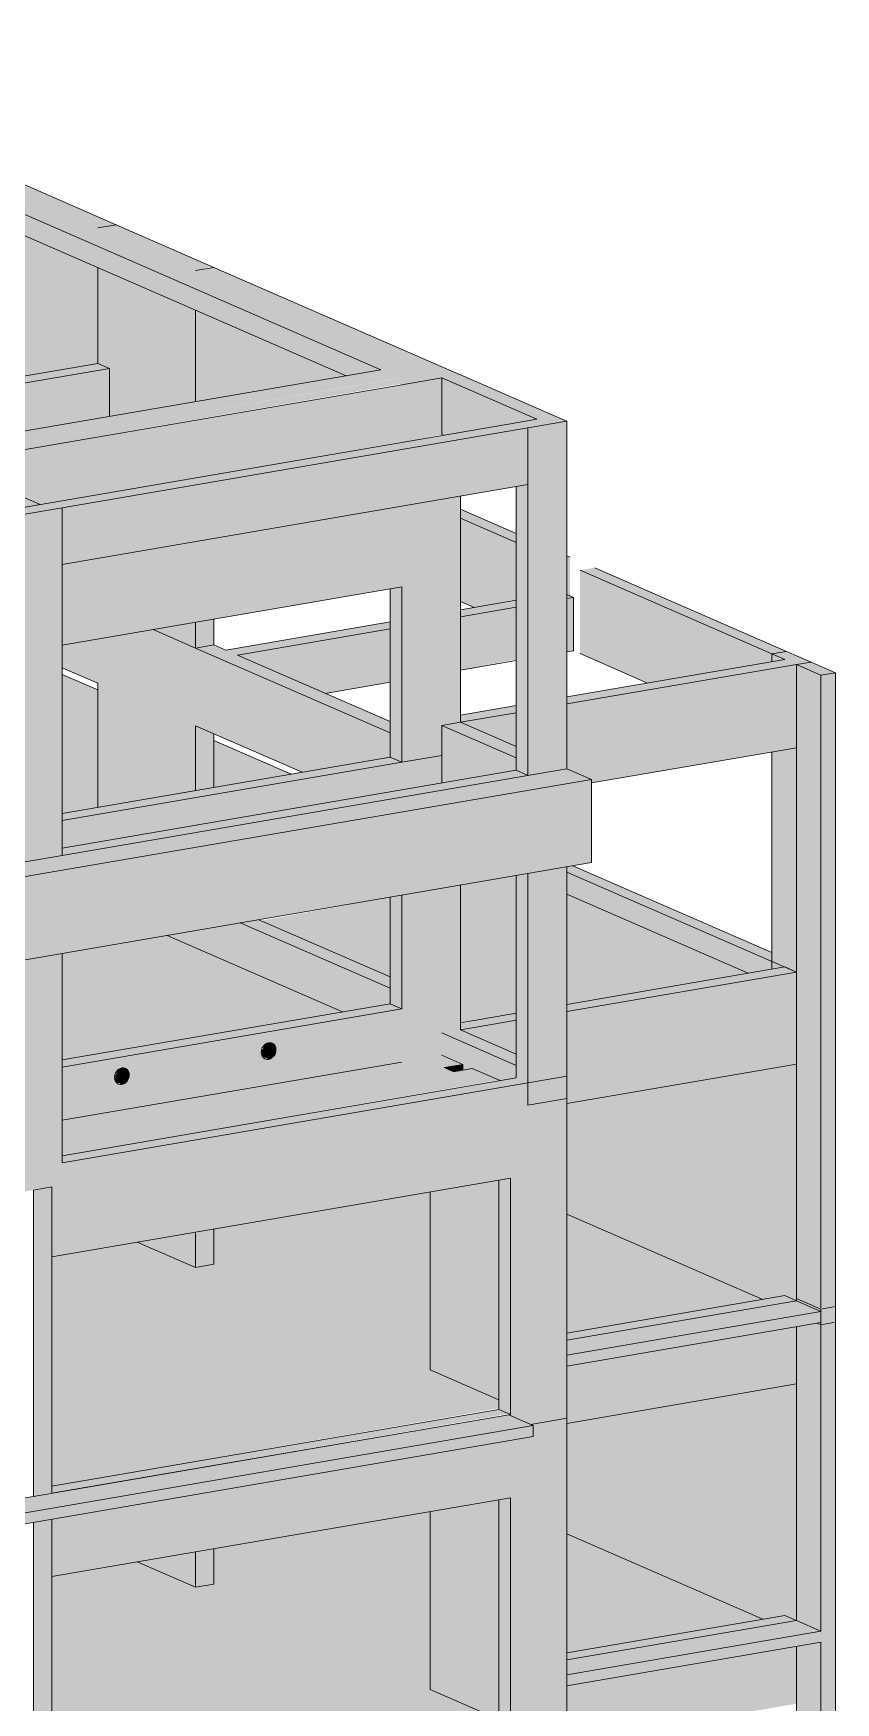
# Model space of a CAD drawing. Header units: centimetres. Extents: x -2102 to 22188, y -1637 to 88376.
# Drawn here: x 19116 to 19811, y 83591 to 85038 of the extents above; entities that cross this region are included whole.
import ezdxf

# ---------------------------------------------------------------- set-up
doc = ezdxf.new("R2010")
doc.units = ezdxf.units.CM
for name, color, linetype, lineweight in [('A-FLOR', 7, 'Continuous', 18), ('S-BEAM', 7, 'Continuous', 18), ('S-COLS', 7, 'Continuous', 18)]:
    doc.layers.add(name, color=color, linetype=linetype, lineweight=lineweight)

msp = doc.modelspace()

# ---------------------------------------------------------------- hatches: boundary and pattern name
at = {"layer": 'A-FLOR', "true_color": 0xbfbfbf}
h = msp.add_hatch(color=9, dxfattribs=at)
h.paths.add_polyline_path([(19141.05, 84361.78), (19171.78, 84367.06), (19171.78, 84468.91), (19141.05, 84482.3), (19141.05, 84372.57)], flags=0)
h.paths.add_polyline_path([(19097.07, 84370.83), (19097.07, 84500.06), (19039.94, 84489.92), (19039.94, 84395.74), (19093.07, 84372.57)], flags=0)
h.paths.add_polyline_path([(19272.4, 84384.34), (19339.35, 84395.85), (19272.4, 84425.04), (19272.4, 84391.33)], flags=0)
h.paths.add_polyline_path([(18998.33, 84413.88), (18998.33, 84483.1), (18884.43, 84463.54), (18969.19, 84426.58)], flags=0)
h = msp.add_hatch(color=9, dxfattribs=at)
h.paths.add_polyline_path([(19485.81, 84180.55), (19534.11, 84188.85), (19534.11, 84307.99), (19485.81, 84299.69), (19485.81, 84184.02)], flags=0)
h.paths.add_polyline_path([(19578.09, 84196.4), (19734.99, 84223.35), (19578.09, 84291.76), (19578.09, 84197.92)], flags=0)
h.paths.add_polyline_path([(19424.89, 84220.21), (19424.89, 84289.23), (19313.25, 84268.88), (19413.51, 84225.17)], flags=0)
h = msp.add_hatch(color=9, dxfattribs=at)
h.paths.add_polyline_path([(18953.82, 84116.1), (18998.33, 84123.74), (18998.33, 84215.95), (18803.37, 84182.46), (18940.33, 84121.98)], flags=0)
h.paths.add_polyline_path([(19039.94, 84130.89), (19097.07, 84140.71), (19097.07, 84232.92), (19039.94, 84223.1), (19039.94, 84131.25)], flags=0)
h.paths.add_polyline_path([(19186.44, 84133.52), (19188.54, 84137.09), (19186.52, 84134.24)], flags=0)
h.paths.add_polyline_path([(19141.05, 84148.26), (19383.66, 84189.93), (19231.24, 84255.96), (19141.05, 84240.47), (19141.05, 84150.85)], flags=0)
h.paths.add_polyline_path([(19313.48, 84155.34), (19315.59, 84158.91), (19313.56, 84156.07)], flags=0)
h = msp.add_hatch(color=9, dxfattribs=at)
h.paths.add_polyline_path([(19090.41, 84056.55), (19097.07, 84057.69), (19097.07, 84088.4), (19039.94, 84078.55), (19087.78, 84057.69)], flags=0)
h.paths.add_polyline_path([(19141.05, 84065.25), (19519.08, 84130.89), (19496.11, 84140.91), (19479.81, 84138.11), (19471.69, 84141.65), (19487.99, 84144.45), (19469.72, 84152.41), (19141.05, 84095.95), (19141.05, 84069.83)], flags=0)
for points in [[(19479.81, 84138.11), (19487.99, 84139.51), (19487.99, 84144.45), (19471.69, 84141.65), (19477.68, 84139.03)], [(19459.62, 83879.81), (19459.62, 83889.59), (19272.4, 83971.21), (19272.4, 83961.43), (19453.28, 83882.57)], [(19459.62, 83602.8), (19459.62, 83612.58), (19272.4, 83694.21), (19272.4, 83684.43), (19453.28, 83605.56)]]:
    msp.add_hatch(color=9, dxfattribs=at).paths.add_polyline_path(points, flags=0)
h = msp.add_hatch(color=9, dxfattribs=at)
h.paths.add_polyline_path([(18161.48, 83686.77), (18161.48, 83798.73), (18141.27, 83807.54), (18050.51, 83791.95), (18050.51, 83735.15), (18117.23, 83706.06)], flags=0)
h.paths.add_polyline_path([(16931.22, 83721.42), (16931.22, 83761.66), (16908.8, 83771.43), (16908.8, 83731.19), (16931.17, 83721.44)], flags=0)
h.paths.add_polyline_path([(16813.7, 83772.65), (16813.7, 83812.89), (16791.34, 83821.44), (16791.34, 83782.4), (16796.34, 83780.22)], flags=0)
h.paths.add_polyline_path([(19459.62, 83889.59), (19459.62, 84034), (19272.4, 84001.62), (19272.4, 83971.21), (19361.09, 83932.55)], flags=0)
h.paths.add_polyline_path([(19578.09, 83911.7), (19747.65, 83940.83), (19578.09, 84014.75), (19578.09, 83928.14)], flags=0)
h = msp.add_hatch(color=9, dxfattribs=at)
h.paths.add_polyline_path([(19132.16, 83779.02), (19519.08, 83846.45), (19519.08, 83853.88), (19205.91, 83990.42), (19132.16, 83977.75), (19132.16, 83812.67)], flags=0)
h.paths.add_polyline_path([(18998.33, 83819.69), (18998.33, 83954.76), (18853.53, 83929.89), (18853.53, 83883.58), (18853.54, 83882.81), (18971.12, 83831.55)], flags=0)
at = {"layer": 'A-FLOR', "true_color": 0x0080ff}
for points in [[(19578.09, 83892.64), (19798.01, 83930.41), (19776.75, 83939.68), (19578.09, 83905.56), (19578.09, 83894.02)], [(19578.09, 83883.02), (19798.01, 83920.79), (19798.01, 83930.41), (19578.09, 83892.64), (19578.09, 83887.77)], [(18740.51, 83692.68), (19548.95, 83831.55), (19527.68, 83840.82), (18740.51, 83705.6), (18740.51, 83694.68)], [(18740.51, 83683.06), (19548.95, 83821.93), (19548.95, 83831.55), (18740.51, 83692.68)], [(19578.09, 83615.63), (19798.01, 83653.41), (19776.75, 83662.68), (19578.09, 83628.55), (19578.09, 83617.01)], [(19578.09, 83606.01), (19798.01, 83643.79), (19798.01, 83653.41), (19578.09, 83615.63), (19578.09, 83610.77)]]:
    msp.add_hatch(color=150, dxfattribs=at).paths.add_polyline_path(points, flags=0)
at = {"layer": 'A-FLOR', "true_color": 0xbfbfbf}
h = msp.add_hatch(color=9, dxfattribs=at)
h.paths.add_polyline_path([(18161.48, 83409.76), (18161.48, 83521.72), (18141.27, 83530.53), (18050.51, 83514.94), (18050.51, 83458.14), (18117.23, 83429.05)], flags=0)
h.paths.add_polyline_path([(16931.22, 83444.41), (16931.22, 83484.65), (16908.8, 83494.43), (16908.8, 83454.19), (16931.17, 83444.43)], flags=0)
h.paths.add_polyline_path([(16813.7, 83495.65), (16813.7, 83535.89), (16791.34, 83544.44), (16791.34, 83505.4), (16796.34, 83503.22)], flags=0)
h.paths.add_polyline_path([(19459.62, 83612.58), (19459.62, 83756.99), (19272.4, 83724.83), (19272.4, 83694.21), (19361.09, 83655.54)], flags=0)
h.paths.add_polyline_path([(19578.09, 83634.69), (19747.65, 83663.82), (19578.09, 83737.75), (19578.09, 83653.06)], flags=0)
h = msp.add_hatch(color=9, dxfattribs=at)
h.paths.add_polyline_path([(19132.16, 83502.01), (19519.08, 83569.44), (19519.08, 83576.88), (19205.92, 83713.41), (19132.16, 83700.74), (19132.16, 83535.66)], flags=0)
h.paths.add_polyline_path([(18998.33, 83542.68), (18997.43, 83677.6), (18853.53, 83652.88), (18853.53, 83606.57), (18853.54, 83605.8), (18971.12, 83554.54)], flags=0)
at = {"layer": 'S-BEAM', "true_color": 0xbfbfbf}
h = msp.add_hatch(color=9, dxfattribs=at)
h.paths.add_polyline_path([(19171.78, 84869.03), (19187.87, 84871.79), (18806.86, 85036.89), (18801.49, 85030.46), (19165.43, 84871.79)], flags=0)
h.paths.add_polyline_path([(18801.49, 85030.46), (18806.86, 85037.52), (18791.63, 85034.76)], flags=0)
for points in [[(19433.36, 84739.02), (19459.62, 84743.53), (18830.2, 85017.95), (18803.94, 85013.44), (19424.89, 84742.71)], [(19386.81, 84741.04), (19416.88, 84746.2), (18803.94, 85013.44), (18803.94, 84995.16), (19374.97, 84746.2)], [(19076.82, 84735.37), (19171.78, 84751.68), (19171.78, 84834.79), (18803.94, 84995.16), (18801.49, 84994.74), (18801.49, 84855.41), (18884.28, 84819.32), (18979.23, 84835.63), (18990.93, 84830.53), (18990.93, 84772.82), (19071.79, 84737.56)], [(19459.62, 84743.53), (19475.71, 84746.29), (19272.4, 84834.94), (19256.31, 84832.17), (19453.48, 84746.2)], [(19256.31, 84718.62), (19386.81, 84741.04), (19256.31, 84797.94), (19256.31, 84727.93)], [(18499.18, 84630.01), (19181.88, 84747.28), (19171.78, 84751.68), (18489.08, 84634.41)], [(18567.37, 84600.28), (19181.88, 84705.84), (19181.88, 84747.28), (18499.18, 84630.01), (18557, 84604.8)], [(18583.85, 84593.09), (19012.46, 84667.47), (18998.33, 84673.63), (19014.42, 84676.39), (19029.78, 84669.69), (19433.12, 84739.13), (19416.88, 84746.2), (18567.37, 84600.28), (18577.86, 84595.71)], [(19039.88, 84665.29), (19433.36, 84733.87), (19424.89, 84737.56), (19029.78, 84669.69), (19036.12, 84666.93)], [(19551.9, 84703.3), (19567.99, 84706.06), (19485.81, 84741.89), (19469.72, 84739.13), (19544.21, 84706.65)], [(19471.18, 84689.43), (19551.9, 84703.3), (19469.72, 84739.02), (19469.72, 84690.07)], [(19141.05, 84626.59), (19544.21, 84695.84), (19534.11, 84700.24), (19130.95, 84630.99)], [(19141.05, 84577.53), (19544.21, 84646.79), (19544.21, 84695.84), (19141.05, 84626.59), (19141.05, 84599.9)], [(19105.97, 84626.7), (19122.06, 84629.46), (19039.88, 84665.26), (19024.21, 84662.34), (19039.88, 84655.51)], [(19497.75, 84540.31), (19534.11, 84547.26), (19534.11, 84596.59), (19485.81, 84617.65), (19485.81, 84545.51)], [(19580.84, 84550.25), (19580.84, 84583.94), (19578.09, 84583.47), (19578.09, 84551.45)], [(19755.48, 84500.08), (19768.18, 84502.26), (19602.1, 84574.67), (19589.4, 84572.49), (19714.31, 84518.03)], [(19647.95, 84474.83), (19755.48, 84493.3), (19755.48, 84500.08), (19589.4, 84572.49), (19589.4, 84500.35), (19611.29, 84490.81)], [(19424.89, 84431.65), (19424.89, 84441.43), (19272.4, 84507.91), (19256.31, 84505.15), (19392.61, 84445.72)], [(19348.84, 84397.48), (19424.89, 84410.85), (19424.89, 84431.65), (19256.31, 84505.15), (19256.31, 84437.82), (19344.91, 84399.19)], [(19534.11, 84410), (19534.11, 84419.78), (19485.81, 84440.83), (19469.72, 84438.07), (19513.78, 84418.86)], [(19469.72, 84388.13), (19534.11, 84399.19), (19534.11, 84410), (19469.72, 84438.07), (19469.72, 84391.33)], [(19141.05, 84325.53), (19544.21, 84394.78), (19534.11, 84399.19), (19141.05, 84331.67), (19141.05, 84326.73)], [(19383.66, 84189.93), (19424.89, 84197.02), (19424.89, 84210.43), (19295.24, 84266.96), (19256.31, 84260.27), (19256.31, 84245.46), (19377.51, 84192.61)], [(19424.89, 84210.43), (19424.89, 84220.21), (19311.33, 84269.72), (19295.24, 84266.96), (19413.51, 84215.39)], [(19319.78, 84148.78), (19323.5, 84150.85), (19325.28, 84153.33), (19326.06, 84157.73), (19324.56, 84161.49), (19322.16, 84162.78), (19319.44, 84163.09), (19315.98, 84161.04), (19314.28, 84156.25), (19313.67, 84153.02), (19315.29, 84150.74), (19319.38, 84148.95)], [(19192.74, 84126.95), (19195.91, 84128.47), (19198.24, 84131.51), (19199.01, 84135.91), (19197.52, 84139.66), (19195.12, 84140.96), (19192.39, 84141.27), (19188.94, 84139.22), (19187.24, 84134.42), (19186.62, 84131.2), (19188.25, 84128.91), (19192.33, 84127.13)], [(19318.14, 84148.74), (19318.14, 84149.5), (19318.05, 84148.78)], [(19132.16, 83977.75), (19529.18, 84045.95), (19529.18, 84125.78), (19141.05, 84059.11), (19141.05, 84039.87), (19132.16, 84038.35), (19132.16, 83986.96)], [(19141.05, 84059.11), (19529.18, 84125.78), (19519.08, 84130.18), (19141.05, 84065.25)], [(19191.09, 84126.92), (19191.09, 84127.67), (19191.01, 84126.95)], [(19578.09, 83905.56), (19776.75, 83939.68), (19766.64, 83944.09), (19578.09, 83911.7)], [(19578.09, 83833.42), (19776.75, 83867.55), (19776.75, 83917.14), (19578.09, 83883.02), (19578.09, 83837.94)], [(19132.16, 83772.88), (19527.68, 83841.73), (19517.58, 83845.22), (19132.16, 83778.86), (19132.16, 83773.43)], [(19578.09, 83628.55), (19776.75, 83662.68), (19766.64, 83667.08), (19578.09, 83634.69)], [(19578.09, 83556.42), (19776.75, 83590.54), (19776.75, 83640.14), (19578.09, 83606.01), (19578.09, 83560.93)]]:
    msp.add_hatch(color=9, dxfattribs=at).paths.add_polyline_path(points, flags=0)
h = msp.add_hatch(color=9, dxfattribs=at)
h.paths.add_polyline_path([(19039.94, 84490.25), (19097.07, 84500.06), (19097.07, 84569.98), (19039.94, 84560.16), (19039.94, 84499.33)], flags=0)
h.paths.add_polyline_path([(19141.05, 84507.62), (19435, 84558.11), (19435, 84628.03), (19141.05, 84577.53), (19141.05, 84547.26)], flags=0)
h.paths.add_polyline_path([(19122.06, 84629.46), (19435, 84683.66), (19435, 84733.16), (19040.07, 84665.21), (19118.55, 84630.99)], flags=0)
h = msp.add_hatch(color=9, dxfattribs=at)
h.paths.add_polyline_path([(19171.78, 84474.67), (19171.78, 84512.89), (19141.05, 84507.62), (19141.05, 84488.07)], flags=0)
h.paths.add_polyline_path([(18801.49, 84688.08), (18826.77, 84692.42), (18801.49, 84703.44)], flags=0)
h = msp.add_hatch(color=9, dxfattribs=at)
h.paths.add_polyline_path([(19578.09, 84583.47), (19580.84, 84583.94), (19578.09, 84585.14)], flags=0)
h.paths.add_polyline_path([(19534.11, 84596.59), (19534.11, 84604.32), (19485.81, 84625.37), (19485.81, 84617.65), (19513.78, 84605.46)], flags=0)
h = msp.add_hatch(color=9, dxfattribs=at)
h.paths.add_polyline_path([(19292.88, 84498.98), (19424.89, 84521.66), (19424.89, 84527.8), (19282.78, 84503.38)], flags=0)
h.paths.add_polyline_path([(19485.81, 84532.12), (19534.11, 84540.42), (19534.11, 84546.56), (19485.81, 84538.26)], flags=0)
h.paths.add_polyline_path([(19578.09, 84547.97), (19583.81, 84548.96), (19578.09, 84551.45), (19578.09, 84548.96)], flags=0)
h = msp.add_hatch(color=9, dxfattribs=at)
h.paths.add_polyline_path([(19368.85, 84465.86), (19424.89, 84475.49), (19424.89, 84521.66), (19292.88, 84498.98), (19313.25, 84490.1)], flags=0)
h.paths.add_polyline_path([(19485.81, 84485.95), (19534.11, 84495.21), (19534.11, 84540.42), (19485.81, 84532.12), (19485.81, 84490.81)], flags=0)
h.paths.add_polyline_path([(19578.09, 84501.8), (19583.81, 84502.79), (19583.81, 84548.96), (19578.09, 84547.26)], flags=0)
h = msp.add_hatch(color=9, dxfattribs=at)
h.paths.add_polyline_path([(19485.81, 84440.83), (19534.11, 84449.13), (19534.11, 84455.27), (19485.81, 84446.97)], flags=0)
h.paths.add_polyline_path([(19578.09, 84456.69), (19776.75, 84490.81), (19766.64, 84495.21), (19578.09, 84462.82)], flags=0)
h = msp.add_hatch(color=9, dxfattribs=at)
h.paths.add_polyline_path([(19599.34, 84388.2), (19776.75, 84418.67), (19776.75, 84490.81), (19578.09, 84456.69), (19578.09, 84400.6), (19599.34, 84391.33)], flags=0)
h.paths.add_polyline_path([(19534.11, 84419.78), (19534.11, 84449.13), (19485.81, 84440.83), (19513.78, 84428.64)], flags=0)
at = {"layer": 'S-BEAM', "true_color": 0x0080ff}
h = msp.add_hatch(color=150, dxfattribs=at)
h.paths.add_polyline_path([(18740.51, 84243.8), (19599.34, 84391.33), (19544.21, 84394.78), (18719.25, 84253.08)], flags=0)
h.paths.add_polyline_path([(19599.34, 84391.33), (19578.07, 84400.6), (19544.21, 84394.78), (19578.09, 84392.66)], flags=0)
at = {"layer": 'S-BEAM', "true_color": 0xbfbfbf}
h = msp.add_hatch(color=9, dxfattribs=at)
h.paths.add_polyline_path([(19039.94, 84338.27), (19097.07, 84348.09), (19097.07, 84354.23), (19039.94, 84344.41), (19039.94, 84339.79)], flags=0)
h.paths.add_polyline_path([(19141.05, 84355.64), (19435, 84406.14), (19424.89, 84410.54), (19141.05, 84361.78)], flags=0)
h = msp.add_hatch(color=9, dxfattribs=at)
h.paths.add_polyline_path([(19039.94, 84314.3), (19097.07, 84324.12), (19097.07, 84348.09), (19039.94, 84338.24), (19039.94, 84319.71)], flags=0)
h.paths.add_polyline_path([(19141.05, 84331.67), (19435, 84382.16), (19435, 84406.14), (19141.05, 84355.64), (19141.05, 84342.64)], flags=0)
at = {"layer": 'S-BEAM', "true_color": 0x0080ff}
msp.add_hatch(color=150, dxfattribs=at).paths.add_polyline_path([(18740.51, 84171.67), (19599.34, 84319.19), (19599.34, 84391.33), (18740.51, 84243.8), (18740.51, 84206.24)], flags=0)
at = {"layer": 'S-BEAM', "true_color": 0xbfbfbf}
h = msp.add_hatch(color=9, dxfattribs=at)
h.paths.add_polyline_path([(19516.09, 84179.61), (19534.11, 84182.71), (19534.11, 84188.85), (19505.99, 84184.02), (19513.78, 84180.62)], flags=0)
h.paths.add_polyline_path([(19578.09, 84190.26), (19776.75, 84224.39), (19766.64, 84228.79), (19578.09, 84196.4), (19578.09, 84192.32)], flags=0)
h = msp.add_hatch(color=9, dxfattribs=at)
h.paths.add_polyline_path([(19578.09, 84110.43), (19776.75, 84144.56), (19776.75, 84224.39), (19578.09, 84190.26), (19578.09, 84116.59)], flags=0)
h.paths.add_polyline_path([(19534.11, 84153.36), (19534.11, 84182.71), (19516.09, 84179.61), (19516.09, 84161.21)], flags=0)
h = msp.add_hatch(color=9, dxfattribs=at)
h.paths.add_polyline_path([(19039.94, 84124.75), (19097.07, 84134.57), (19097.07, 84140.71), (19039.94, 84130.89)], flags=0)
h.paths.add_polyline_path([(19141.05, 84142.12), (19435, 84192.61), (19424.89, 84197.02), (19141.05, 84148.26)], flags=0)
h = msp.add_hatch(color=9, dxfattribs=at)
h.paths.add_polyline_path([(19039.94, 84078.59), (19097.07, 84089.47), (19097.07, 84134.57), (19039.94, 84124.74), (19039.94, 84078.59)], flags=0)
h.paths.add_polyline_path([(19141.05, 84095.95), (19435, 84146.45), (19435, 84192.61), (19141.05, 84142.12), (19141.05, 84102.09)], flags=0)
h.paths.add_polyline_path([(19191.09, 84126.92), (19188.25, 84128.3), (19186.6, 84131.25), (19186.6, 84134.98), (19188.25, 84138.5), (19191.09, 84140.85), (19194.91, 84141.26), (19197.23, 84140.04), (19198.87, 84137.09), (19198.87, 84133.36), (19197.23, 84129.84), (19194.38, 84127.48), (19192.74, 84126.95)], flags=0)
h.paths.add_polyline_path([(19318.14, 84148.74), (19314.73, 84150.85), (19313.65, 84153.07), (19313.65, 84156.81), (19315.29, 84160.32), (19318.14, 84162.68), (19321.55, 84163.21), (19324.27, 84161.86), (19325.92, 84158.91), (19325.92, 84155.18), (19323.5, 84150.85), (19321.43, 84149.31), (19319.78, 84148.78)], flags=0)
h = msp.add_hatch(color=9, dxfattribs=at)
h.paths.add_polyline_path([(19132.16, 83700.74), (19529.18, 83768.94), (19529.18, 83818.53), (19132.16, 83750.34), (19132.16, 83709.95)], flags=0)
h.paths.add_polyline_path([(19529.18, 83840.17), (19528.77, 83841.01), (19528.38, 83840.51)], flags=0)
at = {"layer": 'S-COLS', "true_color": 0xc0c0c0}
for points in [[(19256.31, 84832.17), (19270.81, 84835.63), (19187.87, 84871.79), (19171.78, 84869.03), (19249.97, 84834.94)], [(19435, 84733.16), (19485.81, 84741.89), (19475.19, 84746.2), (19424.89, 84737.56), (19433.36, 84733.87)], [(19544.21, 84695.84), (19578.09, 84701.66), (19567.99, 84706.06), (19534.11, 84700.24)], [(19107.17, 84620.77), (19141.05, 84626.59), (19130.95, 84630.99), (19097.07, 84625.17), (19105.97, 84621.29)], [(19435, 84406.14), (19435, 84558.11), (19424.89, 84556.37), (19424.89, 84410.54)], [(19256.31, 84505.15), (19272.4, 84507.91), (19272.4, 84530.18), (19256.31, 84527.41), (19256.31, 84507.91)], [(19776.75, 84490.81), (19789.45, 84492.99), (19766.64, 84502), (19755.48, 84500.08), (19772.29, 84492.75)], [(19256.31, 84381.58), (19272.4, 84384.34), (19272.4, 84430.8), (19256.31, 84437.82), (19256.31, 84383.38)], [(19755.48, 84233.66), (19755.48, 84241.38), (19583.32, 84316.44), (19578.09, 84315.54), (19578.09, 84311), (19714.31, 84251.61)], [(19435, 84192.61), (19435, 84290.96), (19424.89, 84289.23), (19424.89, 84197.02), (19434.37, 84192.89)], [(19516.09, 84161.21), (19516.09, 84179.61), (19485.81, 84174.41), (19513.78, 84162.22)], [(19546.67, 83832.54), (19578.09, 83837.94), (19578.09, 84114.95), (19544.21, 84109.13), (19544.21, 84128.36), (19529.18, 84125.78), (19529.18, 83840.17), (19543.46, 83833.94)], [(19116.07, 83770.11), (19132.16, 83773.43), (19132.16, 84038.35), (19116.07, 84035.58), (19116.07, 83770.61)], [(19529.18, 83841.08), (19529.18, 84045.95), (19519.08, 84044.21), (19519.08, 83845.48), (19527.68, 83841.73)], [(19256.31, 83968.45), (19256.31, 83999.08), (19205.91, 83990.42), (19234.97, 83977.75)], [(19256.31, 83968.45), (19272.4, 83971.21), (19272.4, 84001.84), (19256.31, 83999.08), (19256.31, 83971.21)], [(19776.75, 83662.68), (19776.75, 83867.55), (19578.09, 83833.42), (19578.09, 83737.75), (19747.65, 83663.82), (19766.64, 83667.08)], [(19546.67, 83555.53), (19578.09, 83560.93), (19578.09, 83837.94), (19546.67, 83832.54), (19548.95, 83831.55), (19548.95, 83821.93), (19529.18, 83818.53), (19529.18, 83563.16), (19543.46, 83556.93)], [(19519.08, 83576.88), (19519.08, 83767.2), (19459.62, 83756.99), (19459.62, 83602.8), (19513.78, 83579.19)], [(19529.18, 83564.07), (19529.18, 83768.94), (19519.08, 83767.2), (19519.08, 83568.47), (19527.68, 83564.72)], [(19116.07, 83493.11), (19132.16, 83496.43), (19132.16, 83750.34), (19116.07, 83747.57), (19116.07, 83493.61)], [(19256.31, 83691.44), (19256.31, 83722.07), (19205.92, 83713.41), (19234.98, 83700.74)]]:
    msp.add_hatch(color=9, dxfattribs=at).paths.add_polyline_path(points, flags=0)
h = msp.add_hatch(color=9, dxfattribs=at)
h.paths.add_polyline_path([(19256.31, 84505.15), (19256.31, 84527.41), (19219.67, 84521.12)], flags=0)
h.paths.add_polyline_path([(19181.88, 84705.84), (19256.31, 84718.62), (19256.31, 84797.94), (19171.78, 84834.79), (19171.78, 84751.68), (19181.88, 84746.2), (19181.88, 84725.26)], flags=0)
h = msp.add_hatch(color=9, dxfattribs=at)
h.paths.add_polyline_path([(19435, 84406.14), (19469.72, 84412.1), (19469.72, 84438.07), (19485.81, 84440.83), (19485.81, 84636.76), (19435, 84628.03), (19435, 84410.54)], flags=0)
h.paths.add_polyline_path([(19435, 84683.22), (19469.72, 84690.07), (19469.72, 84739.13), (19435, 84733.16), (19435, 84683.66)], flags=0)
h = msp.add_hatch(color=9, dxfattribs=at)
h.paths.add_polyline_path([(19544.21, 84109.13), (19578.09, 84114.95), (19578.09, 84315.54), (19544.21, 84309.72), (19544.21, 84115.27)], flags=0)
h.paths.add_polyline_path([(19544.21, 84394.79), (19578.09, 84400.6), (19578.09, 84701.66), (19544.21, 84695.84), (19544.21, 84399.19)], flags=0)
h = msp.add_hatch(color=9, dxfattribs=at)
h.paths.add_polyline_path([(19544.21, 84128.36), (19544.21, 84309.72), (19534.11, 84307.99), (19534.11, 84132.77), (19540.03, 84130.18)], flags=0)
h.paths.add_polyline_path([(19544.21, 84394.79), (19544.21, 84646.79), (19534.11, 84645.05), (19534.11, 84399.19)], flags=0)
h = msp.add_hatch(color=9, dxfattribs=at)
h.paths.add_polyline_path([(19107.17, 84034.05), (19141.05, 84039.87), (19141.05, 84240.47), (19107.17, 84234.65), (19107.17, 84035.58)], flags=0)
h.paths.add_polyline_path([(19107.17, 84319.71), (19141.05, 84325.53), (19141.05, 84626.59), (19107.17, 84620.77), (19107.17, 84324.12)], flags=0)
h = msp.add_hatch(color=9, dxfattribs=at)
h.paths.add_polyline_path([(19256.31, 84245.46), (19256.31, 84260.27), (19231.94, 84256.08), (19249.97, 84248.22)], flags=0)
h.paths.add_polyline_path([(19171.78, 84367.06), (19256.31, 84381.58), (19256.31, 84505.15), (19219.67, 84521.12), (19171.78, 84512.89), (19171.78, 84372.57)], flags=0)
h = msp.add_hatch(color=9, dxfattribs=at)
h.paths.add_polyline_path([(19776.75, 84224.39), (19776.75, 84418.67), (19755.48, 84415.02), (19755.48, 84233.66), (19766.64, 84228.79)], flags=0)
h.paths.add_polyline_path([(19755.48, 84493.3), (19766.64, 84495.21), (19755.48, 84500.08), (19755.48, 84495.21)], flags=0)
at = {"layer": 'S-COLS', "true_color": 0x0080ff}
for points in [[(19798.01, 84481.54), (19810.72, 84483.72), (19789.45, 84492.99), (19776.75, 84490.81), (19793.01, 84483.72)], [(19798.01, 83918.87), (19810.41, 83921), (19810.72, 83939.68), (19810.72, 84483.72), (19798.01, 84481.54), (19798.01, 83920.79)], [(19798.01, 78043.08), (19810.72, 78045.26), (19810.1, 83920.95), (19798.01, 83918.87), (19798.01, 78044.17)]]:
    msp.add_hatch(color=150, dxfattribs=at).paths.add_polyline_path(points, flags=0)
h = msp.add_hatch(color=150, dxfattribs=at)
h.paths.add_polyline_path([(19798.01, 83918.87), (19798.01, 83920.79), (19794.85, 83920.25)], flags=0)
h.paths.add_polyline_path([(19798.01, 83930.41), (19798.01, 84481.54), (19776.75, 84490.81), (19776.75, 83939.68), (19791.11, 83933.42)], flags=0)
at = {"layer": 'S-COLS', "true_color": 0xc0c0c0}
h = msp.add_hatch(color=9, dxfattribs=at)
h.paths.add_polyline_path([(19435, 84146.45), (19469.72, 84152.41), (19469.72, 84171.65), (19485.81, 84174.41), (19485.81, 84299.69), (19435, 84290.96), (19435, 84148.67)], flags=0)
h.paths.add_polyline_path([(19435, 84382.16), (19469.72, 84388.13), (19469.72, 84412.1), (19435, 84406.14), (19435, 84385.51)], flags=0)
h = msp.add_hatch(color=9, dxfattribs=at)
h.paths.add_polyline_path([(19776.75, 83939.68), (19776.75, 84144.56), (19578.09, 84110.43), (19578.09, 84014.75), (19747.65, 83940.83), (19766.64, 83944.09)], flags=0)
h.paths.add_polyline_path([(19734.99, 84223.35), (19766.64, 84228.79), (19578.09, 84311), (19578.09, 84291.76), (19732.62, 84224.39)], flags=0)
h = msp.add_hatch(color=9, dxfattribs=at)
h.paths.add_polyline_path([(19529.18, 84125.78), (19544.21, 84128.36), (19534.11, 84132.77), (19519.08, 84130.18)], flags=0)
h.paths.add_polyline_path([(19534.11, 84143.58), (19534.11, 84153.36), (19485.81, 84174.41), (19469.72, 84171.65), (19516.09, 84151.43)], flags=0)
h.paths.add_polyline_path([(19485.81, 84174.41), (19516.09, 84179.61), (19505.99, 84184.02), (19485.81, 84179.61), (19485.81, 84176.05)], flags=0)
h = msp.add_hatch(color=9, dxfattribs=at)
h.paths.add_polyline_path([(19519.08, 83853.88), (19519.08, 84044.21), (19459.62, 84034), (19459.62, 83879.81), (19513.78, 83856.19)], flags=0)
h.paths.add_polyline_path([(19520.24, 84130.39), (19534.11, 84132.77), (19534.11, 84143.58), (19469.72, 84171.65), (19469.72, 84152.41), (19487.99, 84144.45), (19487.99, 84139.51), (19496.11, 84140.91), (19519.08, 84130.89)], flags=0)
h = msp.add_hatch(color=9, dxfattribs=at)
h.paths.add_polyline_path([(19256.31, 83691.44), (19272.4, 83694.21), (19272.4, 83724.83), (19256.31, 83722.07), (19256.31, 83694.21)], flags=0)
h.paths.add_polyline_path([(19272.4, 83961.43), (19272.4, 83971.21), (19256.31, 83968.45)], flags=0)
at = {"layer": 'S-COLS', "true_color": 0x0080ff}
h = msp.add_hatch(color=150, dxfattribs=at)
h.paths.add_polyline_path([(19798.01, 78113.29), (19798.01, 78380.68), (19776.75, 78377.03), (19776.75, 78122.56), (19789.45, 78117.02)], flags=0)
h.paths.add_polyline_path([(19798.01, 78390.3), (19798.01, 78657.69), (19776.75, 78654.03), (19776.75, 78399.57), (19789.45, 78394.03)], flags=0)
h.paths.add_polyline_path([(19798.01, 78667.3), (19798.01, 78934.69), (19776.75, 78931.04), (19776.75, 78676.57), (19789.45, 78671.04)], flags=0)
h.paths.add_polyline_path([(19798.01, 78944.31), (19798.01, 79211.7), (19776.75, 79208.04), (19776.75, 78953.58), (19789.45, 78948.04)], flags=0)
h.paths.add_polyline_path([(19798.01, 79221.32), (19798.01, 79488.7), (19776.75, 79485.05), (19776.75, 79230.59), (19789.45, 79225.05)], flags=0)
h.paths.add_polyline_path([(19798.01, 79498.32), (19798.01, 79765.71), (19776.75, 79762.06), (19776.75, 79507.59), (19789.45, 79502.05)], flags=0)
h.paths.add_polyline_path([(19798.01, 79775.33), (19798.01, 80042.71), (19776.75, 80039.06), (19776.75, 79784.6), (19789.45, 79779.06)], flags=0)
h.paths.add_polyline_path([(19798.01, 80052.33), (19798.01, 80319.72), (19776.75, 80316.07), (19776.75, 80061.6), (19789.45, 80056.06)], flags=0)
h.paths.add_polyline_path([(19798.01, 80329.34), (19798.01, 80596.73), (19776.75, 80593.07), (19776.75, 80338.61), (19789.45, 80333.07)], flags=0)
h.paths.add_polyline_path([(19798.01, 80606.34), (19798.01, 80873.73), (19776.75, 80870.08), (19776.75, 80615.62), (19789.45, 80610.08)], flags=0)
h.paths.add_polyline_path([(19798.01, 80883.35), (19798.01, 81150.74), (19776.75, 81147.08), (19776.75, 80892.62), (19789.45, 80887.08)], flags=0)
h.paths.add_polyline_path([(19798.01, 81160.35), (19798.01, 81427.74), (19776.75, 81424.09), (19776.75, 81169.63), (19789.45, 81164.09)], flags=0)
h.paths.add_polyline_path([(19798.01, 81437.36), (19798.01, 81704.75), (19776.75, 81701.09), (19776.75, 81446.63), (19789.45, 81441.09)], flags=0)
h.paths.add_polyline_path([(19798.01, 81714.37), (19798.01, 81981.75), (19776.75, 81978.1), (19776.75, 81723.64), (19796.28, 81715.12)], flags=0)
h.paths.add_polyline_path([(19798.01, 81991.37), (19798.01, 82258.76), (19776.75, 82255.11), (19776.75, 82000.64), (19789.45, 81995.1)], flags=0)
h.paths.add_polyline_path([(19798.01, 82268.38), (19798.01, 82535.77), (19776.75, 82532.11), (19776.75, 82277.65), (19789.45, 82272.11)], flags=0)
h.paths.add_polyline_path([(19798.01, 82545.38), (19798.01, 82812.77), (19776.75, 82809.12), (19776.75, 82554.65), (19789.45, 82549.12)], flags=0)
h.paths.add_polyline_path([(19798.01, 82822.39), (19798.01, 83089.78), (19776.75, 83086.12), (19776.75, 82831.66), (19794.02, 82824.13)], flags=0)
h.paths.add_polyline_path([(19798.01, 83099.4), (19797.79, 83366.74), (19776.75, 83363.13), (19776.75, 83108.67), (19792.09, 83101.98)], flags=0)
h.paths.add_polyline_path([(19798.01, 83376.4), (19798.01, 83643.79), (19776.75, 83640.14), (19776.75, 83385.67), (19789.45, 83380.13)], flags=0)
h.paths.add_polyline_path([(19798.01, 83653.41), (19797.86, 83918.94), (19794.85, 83920.25), (19776.75, 83917.14), (19776.75, 83662.68), (19789.45, 83657.14)], flags=0)
at = {"layer": 'S-COLS', "true_color": 0xc0c0c0}
h = msp.add_hatch(color=9, dxfattribs=at)
h.paths.add_polyline_path([(19256.31, 83414.44), (19272.4, 83417.2), (19272.4, 83447.82), (19256.31, 83445.06), (19256.31, 83417.2)], flags=0)
h.paths.add_polyline_path([(19272.4, 83684.43), (19272.4, 83694.21), (19256.31, 83691.44)], flags=0)

# ---------------------------------------------------------------- linework, layer by layer
at = {"layer": 'A-FLOR', "lineweight": 9}
for p, q in [((19171.78, 84468.91), (19141.05, 84482.3)), ((19339.35, 84395.85), (19272.4, 84425.04)), ((19734.99, 84223.35), (19578.09, 84291.76)), ((19383.66, 84189.93), (19256.31, 84245.46)), ((19487.99, 84144.45), (19469.72, 84152.41)), ((19435, 84146.45), (19141.05, 84095.95)), ((19471.69, 84141.65), (19487.99, 84144.45)), ((19479.81, 84138.11), (19471.69, 84141.65)), ((19496.11, 84140.91), (19479.81, 84138.11)), ((19487.99, 84144.45), (19487.99, 84139.51)), ((19520.24, 84130.39), (19496.11, 84140.91)), ((19776.75, 83939.68), (19578.09, 83905.56)), ((19798.01, 83930.41), (19776.75, 83939.68)), ((19578.09, 83892.64), (19798.01, 83930.41)), ((19798.01, 83920.79), (19578.09, 83883.02)), ((19527.68, 83840.82), (18740.51, 83705.6)), ((19548.95, 83831.55), (19527.68, 83840.82)), ((18740.51, 83692.68), (19548.95, 83831.55)), ((19548.95, 83821.93), (18740.51, 83683.06)), ((19548.95, 83821.93), (19548.95, 83831.55)), ((19776.75, 83662.68), (19578.09, 83628.55)), ((19798.01, 83653.41), (19776.75, 83662.68)), ((19578.09, 83615.63), (19798.01, 83653.41)), ((19798.01, 83643.79), (19578.09, 83606.01))]:
    msp.add_line(p, q, dxfattribs=at)
at = {"layer": 'S-BEAM', "lineweight": 9}
for p, q in [((19187.87, 84871.79), (18807.48, 85037.63)), ((18803.94, 85013.44), (19416.88, 84746.2)), ((19386.9, 84741), (18803.94, 84995.16)), ((19187.87, 84871.79), (19171.78, 84869.03)), ((19171.78, 84834.79), (19171.78, 84751.68)), ((19272.4, 84834.94), (19256.31, 84832.17)), ((19475.71, 84746.29), (19272.4, 84834.94)), ((19256.31, 84797.94), (19256.31, 84718.62)), ((19171.78, 84751.68), (18489.08, 84634.41)), ((18499.18, 84630.01), (19181.88, 84747.28)), ((19416.88, 84746.2), (18567.37, 84600.28)), ((19181.88, 84747.28), (19171.78, 84751.68)), ((19181.88, 84705.84), (19181.88, 84747.28)), ((19039.88, 84665.29), (19435, 84733.16)), ((19469.72, 84739.13), (19551.9, 84703.3)), ((19469.72, 84739.13), (19469.72, 84690.07)), ((19567.99, 84706.06), (19485.81, 84741.89)), ((19534.11, 84700.24), (19130.95, 84630.99)), ((19141.05, 84626.59), (19544.21, 84695.84)), ((19469.72, 84690.07), (19471.18, 84689.43)), ((19544.21, 84646.79), (19544.21, 84695.84)), ((19122.06, 84629.46), (19039.94, 84665.27)), ((19544.21, 84646.79), (19141.05, 84577.53)), ((19105.97, 84626.7), (19122.06, 84629.46)), ((19141.05, 84577.53), (19141.05, 84626.59)), ((19534.11, 84604.32), (19485.81, 84625.37)), ((19485.81, 84617.65), (19534.11, 84596.59)), ((19580.84, 84583.94), (19578.09, 84585.14)), ((19589.4, 84572.49), (19755.48, 84500.08)), ((19768.18, 84502.26), (19602.1, 84574.67)), ((19435, 84558.11), (19141.05, 84507.62)), ((19534.11, 84546.56), (19485.81, 84538.26)), ((19485.81, 84545.51), (19497.75, 84540.31)), ((19583.81, 84548.96), (19578.09, 84551.45)), ((19578.09, 84547.97), (19583.81, 84548.96)), ((19583.81, 84502.79), (19583.81, 84548.96)), ((19424.89, 84527.8), (19282.78, 84503.38)), ((19485.81, 84532.12), (19534.11, 84540.42)), ((19292.88, 84498.98), (19424.89, 84521.66)), ((19256.31, 84505.15), (19424.89, 84431.65)), ((19282.78, 84503.38), (19272.4, 84507.91)), ((19424.89, 84441.43), (19292.88, 84498.98)), ((19583.81, 84502.79), (19578.09, 84501.8)), ((19589.4, 84500.35), (19647.95, 84474.83)), ((19755.48, 84500.08), (19768.18, 84502.26)), ((19755.48, 84493.3), (19755.48, 84500.08)), ((19141.05, 84488.07), (19171.78, 84474.67)), ((19534.11, 84494.25), (19485.81, 84485.95)), ((19766.64, 84495.21), (19578.09, 84462.82)), ((19578.09, 84456.69), (19776.75, 84490.81)), ((19424.89, 84475.49), (19368.85, 84465.86)), ((19534.11, 84455.27), (19485.81, 84446.97)), ((19485.81, 84440.83), (19469.72, 84438.07)), ((19485.81, 84440.83), (19534.11, 84449.13)), ((19534.11, 84419.78), (19485.81, 84440.83)), ((19256.31, 84437.82), (19348.84, 84397.48)), ((19469.72, 84438.07), (19469.72, 84388.13)), ((19469.72, 84438.07), (19534.11, 84410)), ((19776.75, 84418.67), (19599.34, 84388.2)), ((19424.89, 84410.54), (19141.05, 84361.78)), ((19141.05, 84355.64), (19435, 84406.14)), ((19534.11, 84399.19), (19141.05, 84331.67)), ((19544.21, 84394.78), (19534.11, 84399.19)), ((19578.07, 84400.6), (19544.21, 84394.79)), ((19578.07, 84400.6), (19599.34, 84391.33)), ((18740.51, 84243.8), (19599.34, 84391.33)), ((19544.21, 84394.79), (19141.05, 84325.53)), ((19141.05, 84325.53), (19544.21, 84394.78)), ((19599.34, 84391.33), (19599.34, 84319.19)), ((19141.05, 84325.53), (19107.17, 84319.71)), ((19599.34, 84319.19), (18740.51, 84171.67)), ((19295.24, 84266.96), (19424.89, 84210.43)), ((19424.89, 84220.21), (19311.33, 84269.72)), ((19766.64, 84228.79), (19578.09, 84196.4)), ((19578.09, 84190.26), (19776.75, 84224.39)), ((19776.75, 84224.39), (19766.64, 84228.79)), ((19776.75, 84144.56), (19776.75, 84224.39)), ((19141.05, 84148.26), (19424.89, 84197.02)), ((19435, 84192.61), (19424.89, 84197.02)), ((19435, 84192.61), (19141.05, 84142.12)), ((19534.11, 84188.85), (19505.99, 84184.02)), ((19516.09, 84179.61), (19534.11, 84182.71)), ((19776.75, 84144.56), (19578.09, 84110.43)), ((19141.05, 84065.25), (19519.08, 84130.18)), ((19529.18, 84125.78), (19141.05, 84059.11)), ((19529.18, 84045.95), (19132.16, 83977.75)), ((19132.16, 83977.75), (19132.16, 84038.35)), ((19766.64, 83944.09), (19578.09, 83911.7)), ((19578.09, 83905.56), (19776.75, 83939.68)), ((19776.75, 83939.68), (19766.64, 83944.09)), ((19776.75, 83867.55), (19578.09, 83833.42)), ((19519.08, 83845.48), (19132.16, 83779.02)), ((19132.16, 83772.88), (19527.68, 83840.82)), ((19529.18, 83841.08), (19519.08, 83845.48)), ((19527.68, 83840.82), (19529.18, 83841.08)), ((19132.16, 83700.74), (19529.18, 83768.94)), ((19132.16, 83700.74), (19132.16, 83750.34)), ((19766.64, 83667.08), (19578.09, 83634.69)), ((19578.09, 83628.55), (19776.75, 83662.68)), ((19776.75, 83662.68), (19766.64, 83667.08))]:
    msp.add_line(p, q, dxfattribs=at)
for points in [[(19313.28, 84155.07, 0), (19314.17, 84156.07, 0), (19315.18, 84157.73, 0), (19315.82, 84159.58, 0), (19316.02, 84161.05, 0)], [(19319.78, 84148.78, 0), (19318.14, 84148.74, 0), (19316.61, 84149.2, 0), (19315.29, 84150.12, 0), (19314.28, 84151.44, 0), (19313.65, 84153.07, 0), (19313.43, 84154.9, 0), (19313.65, 84156.81, 0), (19314.28, 84158.65, 0), (19315.29, 84160.32, 0), (19316.61, 84161.69, 0), (19318.14, 84162.68, 0), (19319.78, 84163.21, 0)], [(19319.78, 84163.21, 0), (19321.43, 84163.24, 0), (19322.96, 84162.78, 0), (19324.27, 84161.86, 0), (19325.28, 84160.54, 0), (19325.92, 84158.91, 0), (19326.14, 84157.08, 0), (19325.92, 84155.18, 0), (19325.28, 84153.33, 0), (19324.27, 84151.66, 0), (19322.96, 84150.29, 0), (19321.43, 84149.31, 0), (19319.78, 84148.78, 0)], [(19192.74, 84126.95, 0), (19191.09, 84126.92, 0), (19189.56, 84127.38, 0), (19188.25, 84128.3, 0), (19187.24, 84129.62, 0), (19186.6, 84131.25, 0), (19186.38, 84133.08, 0), (19186.6, 84134.98, 0), (19187.24, 84136.83, 0), (19188.25, 84138.5, 0), (19189.56, 84139.87, 0), (19191.09, 84140.85, 0), (19192.74, 84141.38, 0)], [(19187.13, 84134.24, 0), (19188.14, 84135.91, 0), (19188.77, 84137.76, 0), (19188.98, 84139.22, 0)], [(19192.74, 84141.38, 0), (19194.38, 84141.42, 0), (19195.91, 84140.96, 0), (19197.23, 84140.04, 0), (19198.24, 84138.72, 0), (19198.87, 84137.09, 0), (19199.09, 84135.26, 0), (19198.87, 84133.36, 0), (19198.24, 84131.51, 0), (19197.23, 84129.84, 0), (19195.91, 84128.47, 0), (19194.38, 84127.48, 0), (19192.74, 84126.95, 0)]]:
    msp.add_polyline3d(points, dxfattribs=at)
at = {"layer": 'S-COLS', "lineweight": 9}
for p, q in [((19171.78, 84869.03), (19187.87, 84871.79)), ((19187.87, 84871.79), (19272.4, 84834.94)), ((19171.78, 84834.79), (19171.78, 84751.68)), ((19272.4, 84834.94), (19256.31, 84832.17)), ((19256.31, 84718.62), (19256.31, 84797.94)), ((19485.81, 84741.89), (19475.71, 84746.29)), ((19469.72, 84739.13), (19435, 84733.16)), ((19551.9, 84703.3), (19534.11, 84700.24)), ((19578.09, 84701.66), (19544.21, 84695.84)), ((19578.09, 84701.66), (19567.99, 84706.06)), ((19578.09, 84400.6), (19578.09, 84701.66)), ((19544.21, 84695.84), (19544.21, 84394.78)), ((19534.11, 84645.05), (19534.11, 84399.19)), ((19130.95, 84630.99), (19097.07, 84625.17)), ((19485.81, 84440.83), (19485.81, 84636.76)), ((19141.05, 84626.59), (19107.17, 84620.77)), ((19141.05, 84325.53), (19141.05, 84626.59)), ((19424.89, 84556.37), (19424.89, 84410.54)), ((19435, 84558.11), (19435, 84406.14)), ((19256.31, 84505.15), (19256.31, 84527.41)), ((19272.4, 84530.18), (19272.4, 84507.91)), ((19256.31, 84505.15), (19219.67, 84521.12)), ((19256.31, 84505.15), (19219.67, 84521.12)), ((19272.4, 84507.91), (19256.31, 84505.15)), ((19755.48, 84500.08), (19768.18, 84502.26)), ((19755.48, 84500.08), (19766.64, 84495.21)), ((19755.48, 84493.3), (19755.48, 84500.08)), ((19789.45, 84492.99), (19768.18, 84502.26)), ((19776.75, 84490.81), (19789.45, 84492.99)), ((19776.75, 84490.81), (19789.45, 84492.99)), ((19776.75, 83939.68), (19776.75, 84490.81)), ((19798.01, 84481.54), (19776.75, 84490.81)), ((19789.45, 84492.99), (19810.72, 84483.72)), ((19171.78, 84474.67), (19171.78, 84367.06)), ((19810.72, 84483.72), (19798.01, 84481.54)), ((19798.01, 83933.42), (19798.01, 84481.54)), ((19810.72, 84483.72), (19810.72, 83921.05)), ((19256.31, 84381.58), (19256.31, 84437.82)), ((19272.4, 84430.8), (19272.4, 84384.34)), ((19469.72, 84412.1), (19435, 84406.14)), ((19469.72, 84412.1), (19435, 84406.14)), ((19755.48, 84226.87), (19755.48, 84415.02)), ((19776.75, 84418.67), (19776.75, 84224.39)), ((19435, 84406.14), (19424.89, 84410.54)), ((19578.09, 84114.95), (19578.09, 84315.54)), ((19776.75, 84224.39), (19578.09, 84311)), ((19583.32, 84316.44), (19755.48, 84241.38)), ((19485.81, 84174.41), (19485.81, 84299.69)), ((19534.11, 84307.99), (19534.11, 84132.77)), ((19544.21, 84309.72), (19544.21, 84109.13)), ((19424.89, 84289.23), (19424.89, 84197.02)), ((19435, 84290.96), (19435, 84192.61)), ((19256.31, 84245.46), (19231.94, 84256.08)), ((19141.05, 84059.11), (19141.05, 84240.47)), ((19776.75, 83939.68), (19776.75, 84224.39)), ((19776.75, 84224.39), (19776.75, 84205.15)), ((19485.81, 84180.55), (19505.99, 84184.02)), ((19534.11, 84143.58), (19469.72, 84171.65)), ((19516.09, 84179.61), (19485.81, 84174.41)), ((19485.81, 84174.41), (19534.11, 84153.36)), ((19519.08, 84130.18), (19534.11, 84132.77)), ((19578.09, 84134.18), (19529.18, 84125.78)), ((19578.09, 84134.18), (19578.09, 83837.94)), ((19578.09, 84114.95), (19544.21, 84109.13)), ((19132.16, 84038.35), (19116.07, 84035.58)), ((19132.16, 84038.35), (19116.07, 84035.58)), ((19116.07, 83770.11), (19116.07, 84035.58)), ((19132.16, 84038.35), (19132.16, 83772.88)), ((19519.08, 84044.21), (19519.08, 83845.48)), ((19529.18, 84045.95), (19529.18, 83841.08)), ((19459.62, 84034), (19459.62, 83879.81)), ((19747.65, 83940.83), (19578.09, 84014.75)), ((19256.31, 83968.45), (19256.31, 83999.08)), ((19272.4, 84001.62), (19272.4, 83971.21)), ((19256.31, 83968.45), (19205.91, 83990.42)), ((19272.4, 83971.21), (19256.31, 83968.45)), ((19776.75, 83939.68), (19776.75, 83941.61)), ((19798.01, 83932.34), (19776.75, 83941.61)), ((19810.72, 83934.52), (19798.01, 83932.34)), ((19810.72, 83934.52), (19810.72, 78045.26)), ((19798.01, 83918.87), (19794.85, 83920.25)), ((19798.01, 83930.41), (19798.01, 83932.34)), ((19798.01, 83918.87), (19798.01, 83932.34)), ((19810.72, 83921.05), (19798.01, 83918.87)), ((19798.01, 83653.41), (19798.01, 83920.79)), ((19776.75, 83662.68), (19776.75, 83917.14)), ((19519.08, 83853.88), (19459.62, 83879.81)), ((19776.75, 83662.68), (19776.75, 83867.55)), ((19578.09, 83837.94), (19546.67, 83832.54)), ((19578.09, 83837.94), (19546.67, 83832.54)), ((19578.09, 83837.94), (19578.09, 83560.93)), ((19519.08, 83767.2), (19519.08, 83568.47)), ((19529.18, 83768.94), (19529.18, 83564.07)), ((19116.07, 83493.11), (19116.07, 83747.57)), ((19132.16, 83750.34), (19132.16, 83495.87)), ((19459.62, 83756.99), (19459.62, 83602.8)), ((19747.65, 83663.82), (19578.09, 83737.75)), ((19256.31, 83691.44), (19256.31, 83722.07)), ((19272.4, 83724.83), (19272.4, 83694.21)), ((19256.31, 83691.44), (19205.92, 83713.41)), ((19272.4, 83694.21), (19256.31, 83691.44)), ((19776.75, 83385.67), (19776.75, 83640.14)), ((19798.01, 83376.4), (19798.01, 83643.79)), ((19519.08, 83576.88), (19459.62, 83602.8))]:
    msp.add_line(p, q, dxfattribs=at)

doc.saveas('drawing.dxf')
